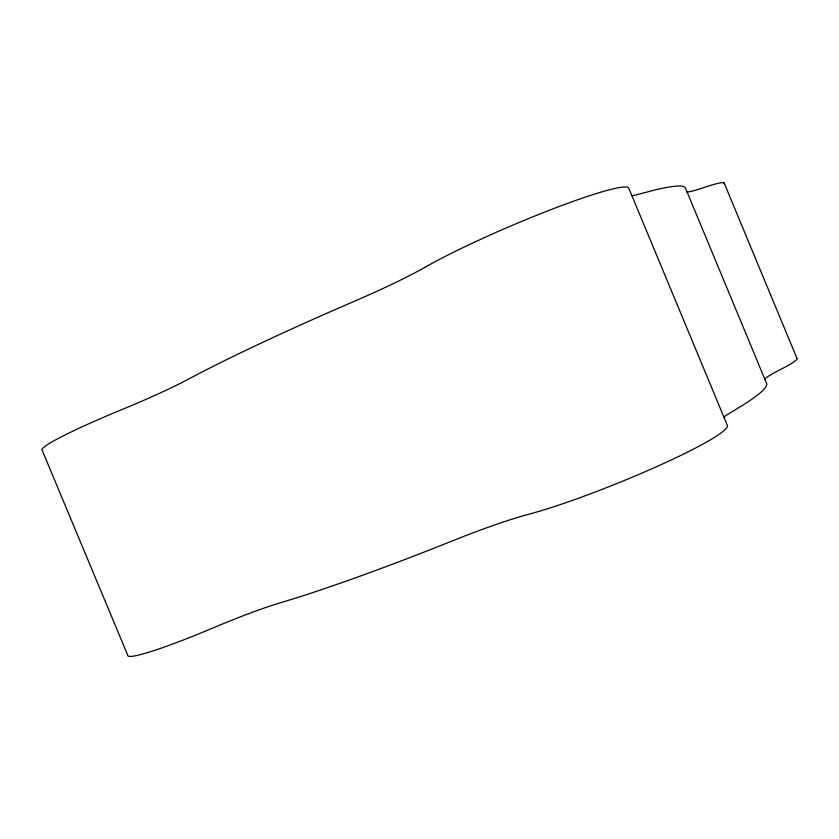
<?xml version="1.0" encoding="UTF-8"?>
<svg xmlns="http://www.w3.org/2000/svg" width="839" height="839" viewBox="0 0 839 839"><rect width="100%" height="100%" fill="white"/><g stroke="black" fill="none" stroke-linecap="round" stroke-linejoin="round"><path stroke-width="1.26" d="M724.151 182.965L797.05 358.547M796.431 358.022A91.713 6.702 -21.8 0 1 780.406 369.559L777.554 371.027A99.526 7.708 -21.2 0 0 764.413 379.165M723.91 416.952A118.53 11.19 -21.1 0 1 732.353 411.54L744.371 404.22A299.817 25.044 -22.6 0 0 766.489 383.182L685.494 188.156A299.984 22.926 -22.6 0 0 655.343 189.876L641.741 193.41A118.614 10.246 -24 0 1 631.998 195.739M686.732 192.1A99.579 7.058 -23.9 0 0 701.687 188.324L704.729 187.307A91.755 6.135 -23.3 0 1 724.057 183.71M426.128 266.634L422.227 268.847A130.349 13.791 -22.3 0 1 353.88 301.474L325.008 314.038A299.984 22.926 -22.6 0 0 206.048 369.936L188.114 379.291A121.676 10.97 -21.3 0 1 127.559 407.24L110.905 414.162A107.717 8.296 -21.6 0 0 42.202 450.354L127.706 655.165A107.654 9.061 -23.7 0 0 202.021 632.533L218.664 625.59A121.592 11.977 -24.1 0 1 281.212 602.549L300.54 596.571A299.817 25.044 -22.6 0 0 424.156 552.083L453.417 540.505A130.244 15.06 -23 0 1 524.815 515.345L529.147 514.171A122.672 12.48 -22 0 0 657.986 466.044A122.672 12.48 -22 0 0 727.214 425.079L628.851 188.335A122.756 11.431 -23.1 0 0 551.328 209.488A122.756 11.431 -23.1 0 0 426.128 266.634"/></g></svg>
